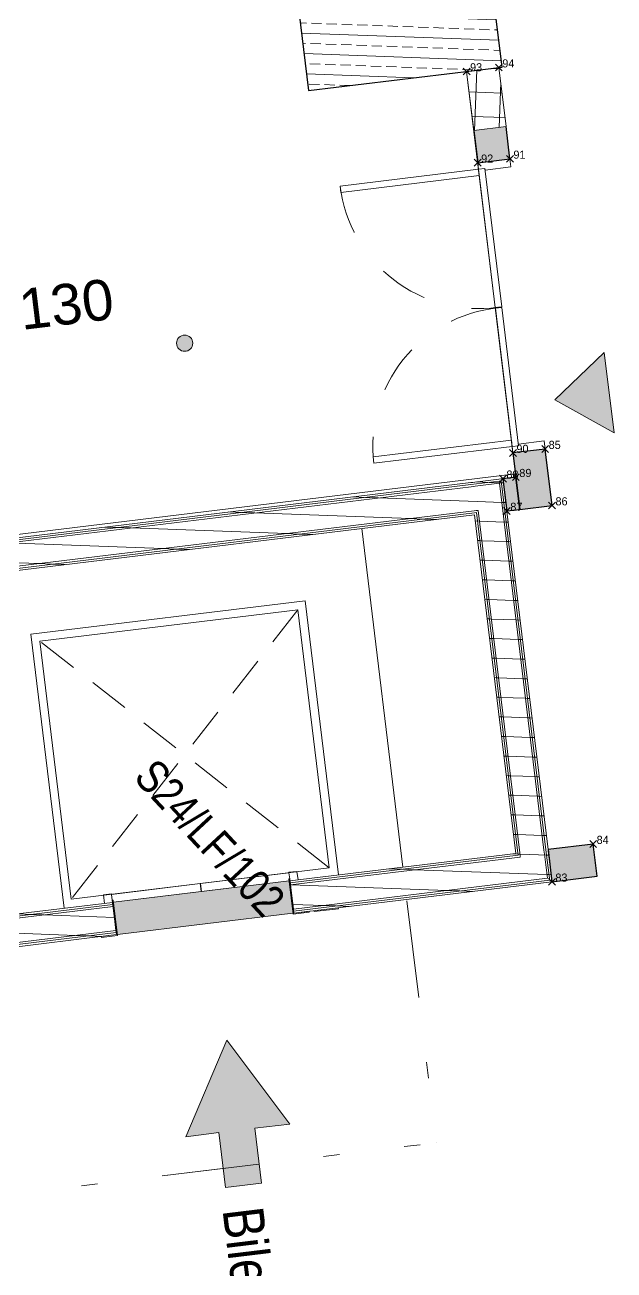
# Model space of a CAD drawing. Header units: metres. Extents: x 400403 to 400526, y 4543947 to 4544120.
# Drawn here: x 400467.67 to 400471.3, y 4544059.91 to 4544067.58 of the extents above; entities that cross this region are included whole.
import ezdxf

# ---------------------------------------------------------------- set-up
doc = ezdxf.new("R2010")
doc.units = ezdxf.units.M
for name, pattern in [('Dash', [0.6, 0.3, -0.3]), ('Dash dot dot', [1.7999999999999998, 0.6, -0.4, 0, -0.4, 0, -0.4]), ('Overhead', [0.4, 0.25, -0.15])]:
    doc.linetypes.add(name, pattern=pattern)
for name, color, linetype, lineweight in [('A-----NOP', 7, 'Continuous', 5), ('A_ELEVATION_2', 7, 'Continuous', 18), ('A_HATCH', 7, 'Continuous', 18), ('A_SECTION_LINE', 7, 'Continuous', 5), ('A_TEXT_40', 7, 'Continuous', 5), ('A_WALL', 7, 'Continuous', 15), ('G-PLANOTM', 7, 'Continuous', 13)]:
    doc.layers.add(name, color=color, linetype=linetype, lineweight=lineweight)
for name, color, linetype, lineweight, true_color in [('A-----NPP', 7, 'Continuous', 15, 0x00a000), ('A_DOOR', 5, 'Continuous', 13, 0x0000ff), ('A_RC', 7, 'Continuous', 15, 0x007f00)]:
    doc.layers.add(name, color=color, linetype=linetype, lineweight=lineweight, true_color=true_color)
doc.styles.add('Arial Narrow_1', font='Arial Narrow.ttf', dxfattribs={"height": 0.2})
doc.styles.add('Arial Narrow_2', font='Arial Narrow.ttf', dxfattribs={"height": 0.2499999999999999})
doc.styles.add('Arial_1', font='Arial.ttf', dxfattribs={"height": 0.2499999999999998})
pattern_1 = [(45, (0, 0), (-0.08485281374238571, 0.08485281374238571), [])]

# ---------------------------------------------------------------- blocks, each defined once
blk = doc.blocks.new('Lift Assembly - S24_LF_102-3671501-PERON KAT _1_10 _-3_21_ KOTU TUĞLA DUVAR PLANI - 1_2')
at = {"layer": 'G-PLANOTM', "lineweight": 5}
for p, q in [((-1.075000000000012, 0.1060000000009839), (-0.9250000000000118, 0.1060000000009834)), ((-1.075000000000012, 0.1060000000009839), (-1.075000000000012, 0.1000000000009602)), ((-0.9250000000000118, 0.1060000000009834), (-0.9250000000000118, 0.1000000000009597)), ((-0.7940000000000101, 0.1060000000009895), (-0.8940000000000047, 0.1060000000009895)), ((-0.8940000000000047, 0.1060000000009895), (-0.8940000000000047, 0.1000000000009648)), ((-0.8940000000000047, 0.1000000000009648), (-0.8000000000000174, 0.1000000000009562)), ((-0.8000000000000174, 0.1000000000009562), (-0.8000000000000087, -0.1129999999990171)), ((-0.7940000000000101, -0.1129999999990127), (-0.7940000000000101, 0.1060000000009895)), ((0.3939999999999971, 0.1060000000009808), (0.2940000000000025, 0.1060000000009808)), ((0.2940000000000025, 0.1060000000009808), (0.2939999999999852, -0.1129999999990214)), ((0.2999999999999838, -0.1129999999990214), (0.2999999999999838, 0.1000000000009562)), ((0.2999999999999838, 0.1000000000009562), (0.3939999999999971, 0.1000000000009605)), ((0.3939999999999971, 0.1000000000009605), (0.3939999999999971, 0.1060000000009808)), ((-1.100000000000006, -0.0999999999999992), (-1.100000000000006, -1.8)), ((0.5500000000000083, -0.1499999999999982), (-1.050000000000005, -0.1499999999999982)), ((-1.050000000000006, -0.1499999999999982), (-1.050000000000006, -1.749999999999977)), ((-0.8500000000000064, -0.0999999999999992), (-0.8500000000000064, -0.1530000000000002)), ((-0.8000000000000064, -0.1530000000000002), (-0.8500000000000064, -0.1530000000000002)), ((-0.8000000000000064, -0.15), (-0.8000000000000064, -0.1129999999990129)), ((-0.8000000000000087, -0.1129999999990171), (-0.7940000000000101, -0.1129999999990127)), ((-0.8000000000000064, -0.15), (-0.2510000000000064, -0.15)), ((-0.8000000000000064, -0.1499999999999982), (-0.8000000000000064, -0.1530000000000002)), ((-0.2510000000000064, -0.09999999999999967), (-0.7940000000000085, -0.09999999999999967)), ((-0.2510000000000064, -0.15), (-0.2510000000000064, -0.09999999999999967)), ((-0.2490000000000062, -0.15), (-0.2490000000000062, -0.1)), ((0.2939999999999748, -0.1), (-0.2490000000000064, -0.1)), ((-0.2490000000000064, -0.15), (0.2999999999999937, -0.15)), ((0.2939999999999852, -0.1129999999990214), (0.2999999999999838, -0.1129999999990214)), ((0.2999999999999936, -0.15), (0.2999999999999936, -0.1129999999990131)), ((0.2999999999999937, -0.1499999999999982), (0.2999999999999937, -0.1530000000000001)), ((0.2999999999999937, -0.1530000000000001), (0.3499999999999936, -0.1530000000000001)), ((0.3499999999999936, -0.0999999999999992), (0.3499999999999936, -0.1530000000000001)), ((0.5500000000000083, -1.749999999999977), (0.5500000000000083, -0.1499999999999981)), ((0.5999999999999935, -1.8), (0.5999999999999935, -0.0999999999999992)), ((-1.050000000000006, -1.749999999999977), (0.5500000000000081, -1.749999999999977)), ((-1.100000000000006, -1.8), (0.5999999999999935, -1.8))]:
    blk.add_line(p, q, dxfattribs=at)
at = {"layer": 'G-PLANOTM', "color": 8, "linetype": 'Overhead', "lineweight": 5, "true_color": 0x808080}
for p, q in [((-1.050000000000006, -1.749999999999977), (0.5500000000000081, -0.1499999999999981)), ((-1.050000000000006, -0.1499999999999982), (0.5500000000000081, -1.749999999999977))]:
    blk.add_line(p, q, dxfattribs=at)
blk = doc.blocks.new('_DOUBLE SWINGING_no handle - INT HOLLOW METAL-5821826-PERON KAT _1_10 _-3_21_ KOTU TUĞLA DUVAR PLANI - 1_2')
at = {"layer": 'A_DOOR', "color": 176, "true_color": 0x00007f}
for p, q in [((-0.859999999999987, 0.9580000000009812), (-0.819999999999987, 0.9580000000009812)), ((0.8599999999999539, 0.9580000000009822), (0.819999999999954, 0.9580000000009822))]:
    blk.add_line(p, q, dxfattribs=at)
at = {"layer": 'A_DOOR', "color": 7}
for p, q in [((-0.8599999999999883, 0.1000000000009811), (-0.859999999999987, 0.9580000000009812)), ((-0.8199999999999869, 0.9580000000009812), (-0.8199999999999882, 0.1000000000009811)), ((0.8199999999999541, 0.9580000000009822), (0.8199999999999554, 0.100000000000982)), ((0.8599999999999552, 0.1000000000009821), (0.8599999999999539, 0.9580000000009822)), ((-0.8599999999999883, 0.1000000000009811), (-0.8199999999999883, 0.1000000000009811)), ((-0.002000000000008208, 0.1000000000009787), (-0.8600000000000045, 0.1000000000009787)), ((-0.8600000000000045, 0.1000000000009787), (-0.8600000000000045, 0.06000000000097962)), ((-0.002000000000008243, 0.06000000000097962), (-0.002000000000008208, 0.1000000000009787)), ((0.8599999999999719, 0.1000000000009787), (0.001999999999991695, 0.1000000000009787)), ((0.001999999999991757, 0.1000000000009787), (0.001999999999991695, 0.06000000000097962)), ((0.8599999999999552, 0.1000000000009821), (0.8199999999999553, 0.1000000000009821)), ((0.8599999999999719, 0.06000000000097962), (0.8599999999999719, 0.1000000000009787)), ((-0.8600000000000045, 0.06000000000097962), (-0.002000000000008208, 0.06000000000097962)), ((0.001999999999991695, 0.06000000000097962), (0.8599999999999719, 0.06000000000097962))]:
    blk.add_line(p, q, dxfattribs=at)
at = {"layer": 'A_DOOR', "color": 49, "lineweight": 15, "true_color": 0x464646}
for p, q in [((-0.8600000000000148, 0.1000000000009672), (-0.9000000000000113, 0.1000000000009672)), ((-0.9000000000000113, 0.1000000000009672), (-0.900000000000011, -0.09999999999903522)), ((-0.8600000000000148, 0.06000000000096519), (-0.8600000000000148, 0.1000000000009672)), ((0.8999999999999909, 0.1000000000009672), (0.8599999999999943, 0.1000000000009672)), ((0.8599999999999943, 0.1000000000009672), (0.8599999999999943, 0.06000000000096519)), ((0.8999999999999909, -0.09999999999903522), (0.8999999999999909, 0.1000000000009672)), ((-0.850000000000013, 0.06000000000096519), (-0.8600000000000148, 0.06000000000096519)), ((-0.850000000000013, -0.09999999999903522), (-0.850000000000013, 0.06000000000096519)), ((0.8599999999999943, 0.06000000000096519), (0.8499999999999927, 0.06000000000096519)), ((0.8499999999999927, 0.06000000000096519), (0.8499999999999927, -0.09999999999903522)), ((-0.900000000000011, -0.09999999999903522), (-0.850000000000013, -0.09999999999903522)), ((0.8499999999999927, -0.09999999999903522), (0.8999999999999909, -0.09999999999903522))]:
    blk.add_line(p, q, dxfattribs=at)
at = {"layer": 'A_DOOR', "color": 7, "linetype": 'Dash', "lineweight": 5}
for centre, radius, start, end in [((-0.859999999999988, 0.1000000000009811), 0.8580000000000008, 358.9999999999992, 89.99999999999997), ((0.8599999999999551, 0.1000000000009821), 0.8579999999999997, 90.00000000000001, 181.0000000000005)]:
    blk.add_arc(centre, radius, start, end, dxfattribs=at)
blk = doc.blocks.new('M09-PRT-S24-ZZ-M3-ARC-01_rvt-1-PERON KAT _1_10 _-3_21_ KOTU TUĞLA DUVAR PLANI - 1_2')
at = {"layer": 'A_HATCH', "lineweight": 5, "true_color": 0x787878}
h = blk.add_hatch(dxfattribs=at)
h.set_pattern_fill('FP_2', color=8, style=0, pattern_type=2)
h.set_pattern_definition([(45, (0, 0), (-0.1060660171779821, 0.1060660171779821), []), (135, (0, 0), (-0.1060660171779821, -0.1060660171779821), [])])
h.paths.add_polyline_path([(67.5478616245468, 36.49026576899802), (67.66541867500528, 36.65206916787302), (67.36910513580816, 36.86735355572353), (67.25154808534964, 36.70555015684854)], flags=0)
h = blk.add_hatch(dxfattribs=at)
h.set_pattern_fill('FP_3', color=8, style=0, pattern_type=2)
h.set_pattern_definition(pattern_1)
h.paths.add_polyline_path([(71.01824034592715, 33.65356693844625), (71.10640756945791, 33.77491989759995), (69.24569735639466, 35.1268049996843), (69.15752956855079, 35.00545245052806), (71.00812763349735, 33.66091425409998)], flags=0)
h = blk.add_hatch(dxfattribs=at)
h.set_pattern_fill('FP_3', color=8, style=0, pattern_type=2)
h.set_pattern_definition(pattern_1)
h.paths.add_polyline_path([(64.91163769317406, 28.90628839447859), (69.27888211770704, 34.91728466268419), (69.15752956855079, 35.00545245052806), (64.79028514401782, 28.99445618232246), (64.81952902825012, 28.97320925674362)], flags=0)
h = blk.add_hatch(dxfattribs=at)
h.set_pattern_fill('FP_3', color=8, style=0, pattern_type=2)
h.set_pattern_definition(pattern_1)
h.paths.add_polyline_path([(66.7723764228609, 27.5543825738544), (67.77453033947604, 28.93374259494311), (67.65317738032364, 29.02190981847293), (66.65102387370334, 27.64255036169923), (66.70021154309265, 27.60681342803442)], flags=0)
h.paths.add_polyline_path([(68.42108997869467, 29.82366429539404), (69.65544683244521, 31.52262736642715), (69.5340938732928, 31.61079458995696), (68.29973701954225, 29.91183151892385)], flags=0)
h.paths.add_polyline_path([(70.30200647166384, 32.41254906687809), (71.22776011861548, 33.68675210975513), (71.10640756945791, 33.77491989759995), (70.18065351251144, 32.50071629040792)], flags=0)
at = {"layer": 'A_RC', "lineweight": 5, "true_color": 0xff8000}
for points in [[(67.7096650234218, 36.37270871853955), (67.8272220738803, 36.53451211741454), (67.66541867500531, 36.65206916787302), (67.54786162454681, 36.49026576899804)], [(69.44899270665927, 35.10888941960887), (69.56654975711777, 35.27069281848386), (69.28339380908653, 35.47641765678623), (69.16583675862805, 35.31461425791123)], [(69.40196996171761, 35.04416800539248), (69.44899278190101, 35.10888936494246), (69.28718938302603, 35.22644641540096), (69.24016656284263, 35.16172505585097), (69.33506446800243, 35.09277769193375)], [(71.26268749584851, 33.69229080434361), (71.42726631310414, 33.91881632809476), (71.26546236756761, 34.0363726261345), (71.10088355031198, 33.80984710238334), (71.21384957871476, 33.72777328113475)]]:
    blk.add_hatch(color=30, dxfattribs=at).paths.add_polyline_path(points, flags=0)
at = {"layer": 'A_WALL', "true_color": 0x787878}
h = blk.add_hatch(dxfattribs=at)
h.set_pattern_fill('FP_3', color=8, style=0, pattern_type=2)
h.set_pattern_definition(pattern_1)
h.paths.add_polyline_path([(64.6846573280906, 28.87033823639019), (69.24293195961863, 35.14426502776764), (69.23281924718896, 35.1516123434213), (64.67454461566092, 28.87768555204384)], flags=0)
h = blk.add_hatch(dxfattribs=at)
h.set_pattern_fill('FP_3', color=8, style=0, pattern_type=2)
h.set_pattern_definition(pattern_1)
h.paths.add_polyline_path([(64.70211735617394, 28.87310363316622), (69.24569735639466, 35.1268049996843), (69.23558464396497, 35.13415231533796), (64.69200464374427, 28.88045094881987)], flags=0)
h = blk.add_hatch(dxfattribs=at)
h.set_pattern_fill('FP_3', color=8, style=0, pattern_type=2)
h.set_pattern_definition(pattern_1)
h.paths.add_polyline_path([(71.24522009967284, 33.68951754069753), (71.25256736830039, 33.69963028729368), (69.2401665628426, 35.16172505585099), (69.23281924718896, 35.1516123434213), (71.23510738724303, 33.69686485635126)], flags=0)
h = blk.add_hatch(dxfattribs=at)
h.set_pattern_fill('FP_3', color=8, style=0, pattern_type=2)
h.set_pattern_definition(pattern_1)
h.paths.add_polyline_path([(71.22776011861548, 33.68675210975513), (71.23510738724305, 33.69686485635127), (69.24293195961863, 35.14426502776764), (69.23558464396496, 35.13415231533796), (71.21384957871476, 33.69685870858053)], flags=0)
h = blk.add_hatch(dxfattribs=at)
h.set_pattern_fill('FP_3', color=8, style=0, pattern_type=2)
h.set_pattern_definition(pattern_1)
h.paths.add_polyline_path([(64.9290977212574, 28.90905379125462), (69.28164751448307, 34.89982463460085), (69.27153480205338, 34.9071719502545), (64.91898500882772, 28.91640110690827)], flags=0)
h = blk.add_hatch(dxfattribs=at)
h.set_pattern_fill('FP_3', color=8, style=0, pattern_type=2)
h.set_pattern_definition(pattern_1)
h.paths.add_polyline_path([(64.94655774934074, 28.91181918803066), (69.28441291125911, 34.88236460651751), (69.27430019882941, 34.88971192217117), (64.93644503691105, 28.91916650368431)], flags=0)
h = blk.add_hatch(dxfattribs=at)
h.set_pattern_fill('FP_3', color=8, style=0, pattern_type=2)
h.set_pattern_definition(pattern_1)
h.paths.add_polyline_path([(71.00078036486978, 33.65080150750383), (71.00812763349735, 33.66091425409998), (69.27888211770704, 34.9172846626842), (69.27153480205338, 34.9071719502545), (70.99066765244, 33.65814882315757)], flags=0)
h = blk.add_hatch(dxfattribs=at)
h.set_pattern_fill('FP_3', color=8, style=0, pattern_type=2)
h.set_pattern_definition(pattern_1)
h.paths.add_polyline_path([(70.98332038381243, 33.64803607656143), (70.99066765244, 33.65814882315757), (69.28164751448307, 34.89982463460085), (69.27430019882941, 34.88971192217117), (69.70930356684072, 34.57366347548539)], flags=0)
h = blk.add_hatch(dxfattribs=at)
h.set_pattern_fill('FP_3', color=8, style=0, pattern_type=2)
h.set_pattern_definition(pattern_1)
h.paths.add_polyline_path([(66.65560569852867, 27.67012317054524), (67.6430646337276, 29.0292570871004), (67.63295188713157, 29.03660435572789), (66.64549298609889, 27.67747048619899)], flags=0)
h.paths.add_polyline_path([(68.28962427294623, 29.91917878755135), (69.52398112669677, 31.61814185858445), (69.51386838010075, 31.62548912721193), (68.2795115263502, 29.92652605617883)], flags=0)
h.paths.add_polyline_path([(70.1705407659154, 32.5080635590354), (71.00078036486978, 33.65080150750383), (70.99066765244, 33.65814882315757), (70.16042801931937, 32.51541082766288)], flags=0)
h = blk.add_hatch(dxfattribs=at)
h.set_pattern_fill('FP_3', color=8, style=0, pattern_type=2)
h.set_pattern_definition(pattern_1)
h.paths.add_polyline_path([(66.65837114233089, 27.65266310829536), (67.65317738032364, 29.02190981847293), (67.6430646337276, 29.0292570871004), (66.64825842990112, 27.6600104239491)], flags=0)
h.paths.add_polyline_path([(68.29973701954225, 29.91183151892385), (69.5340938732928, 31.61079458995696), (69.52398112669677, 31.61814185858445), (68.28962427294623, 29.91917878755135)], flags=0)
h.paths.add_polyline_path([(70.18065351251144, 32.50071629040792), (71.01824034592715, 33.65356693844625), (71.00812763349735, 33.66091425409999), (70.1705407659154, 32.5080635590354)], flags=0)
h = blk.add_hatch(dxfattribs=at)
h.set_pattern_fill('FP_3', color=8, style=0, pattern_type=2)
h.set_pattern_definition(pattern_1)
h.paths.add_polyline_path([(66.69432191175991, 27.42568229904696), (67.78464308607208, 28.92639532631562), (67.77453033947604, 28.93374259494311), (66.68420919933013, 27.43302961470068)], flags=0)
h.paths.add_polyline_path([(68.43120272529069, 29.81631702676656), (69.66555957904121, 31.51528009779966), (69.65544683244521, 31.52262736642715), (68.42108997869467, 29.82366429539404)], flags=0)
h.paths.add_polyline_path([(70.31211921825988, 32.40520179825062), (71.24522009967284, 33.68951754069754), (71.23510738724305, 33.69686485635128), (70.30200647166384, 32.41254906687809)], flags=0)
h = blk.add_hatch(dxfattribs=at)
h.set_pattern_fill('FP_3', color=8, style=0, pattern_type=2)
h.set_pattern_definition(pattern_1)
h.paths.add_polyline_path([(66.69708735556215, 27.40822223679709), (67.7947558326681, 28.91904805768814), (67.78464308607208, 28.92639532631562), (66.68697464313236, 27.4155695524508)], flags=0)
h.paths.add_polyline_path([(68.44131547188674, 29.80896975813906), (69.67567232563727, 31.50793282917219), (69.66555957904121, 31.51528009779966), (68.43120272529069, 29.81631702676656)], flags=0)
h.paths.add_polyline_path([(70.3222319648559, 32.39785452962314), (71.26268008073019, 33.69228297163994), (71.25256736830039, 33.69963028729368), (70.31211921825988, 32.40520179825062)], flags=0)
at = {"layer": 'A_WALL', "lineweight": 5, "true_color": 0xc0c0c0}
blk.add_hatch(color=9, dxfattribs=at).paths.add_polyline_path([(69.67919901457846, 31.51278694753829), (70.31870527591471, 32.39300041125703), (70.15690133037818, 32.51055670929679), (69.51739506904194, 31.63034324557805), (69.6757674540765, 31.51528009779967)], flags=0)
at = {"layer": 'A_ELEVATION_2', "lineweight": 20}
for p, q in [((67.3691051358081, 36.8673535557235), (67.2515480853496, 36.70555015684852)), ((67.66541867500523, 36.65206916787299), (67.3691051358081, 36.8673535557235)), ((67.2515480853496, 36.70555015684852), (67.54786162454674, 36.49026576899799))]:
    blk.add_line(p, q, dxfattribs=at)
at = {"layer": 'A_ELEVATION_2', "lineweight": 13}
blk.add_line((67.54786162454674, 36.49026576899799), (67.66541867500523, 36.65206916787299), dxfattribs=at)
at = {"layer": 'A_ELEVATION_2', "color": 8, "lineweight": 13, "true_color": 0x808080}
for p, q in [((69.13272222481375, 34.99257434132232), (69.23558464396491, 35.13415231533794)), ((69.15752956855073, 35.00545245052803), (69.2456973563946, 35.12680499968428)), ((69.23558464396491, 35.13415231533794), (69.24293195961857, 35.14426502776762)), ((69.24293195961857, 35.14426502776762), (71.09352941322582, 33.79972727550354)), ((69.2456973563946, 35.12680499968427), (71.08618214459827, 33.78961452890739)), ((64.79486706289539, 29.02202892283548), (69.13272222481375, 34.99257434132232)), ((64.80497977532508, 29.01468160718182), (69.14283493724342, 34.98522702566867)), ((69.14283493724342, 34.98522702566867), (69.15752956855073, 35.00545245052803)), ((64.92633232448132, 28.92651381933794), (69.26418748639968, 34.89705923782479)), ((64.93644503691101, 28.91916650368429), (69.27430019882937, 34.88971192217114)), ((69.26418748639968, 34.8970592378248), (69.27153480205332, 34.90717195025449)), ((69.27153480205332, 34.90717195025449), (69.27888211770698, 34.91728466268417)), ((69.27430019882937, 34.88971192217114), (69.28164751448301, 34.89982463460083)), ((69.27888211770698, 34.91728466268417), (70.99801492106751, 33.66826156975369)), ((69.28164751448301, 34.89982463460083), (70.99066765243994, 33.65814882315755)), ((71.08618214459827, 33.7896145289074), (71.10640756945786, 33.77491989759993)), ((71.09352941322584, 33.79972727550354), (71.23510738724298, 33.69686485635125)), ((71.10640756945786, 33.77491989759993), (71.22776011861541, 33.68675210975511)), ((71.22776011861541, 33.6867521097551), (70.30200647166379, 32.41254906687807)), ((71.24522009967278, 33.68951754069752), (70.31211921825981, 32.40520179825059)), ((70.99066765243994, 33.65814882315755), (71.00078036486973, 33.65080150750381)), ((70.9980149210675, 33.66826156975369), (71.0081276334973, 33.66091425409995)), ((71.0081276334973, 33.66091425409995), (71.0182403459271, 33.65356693844622)), ((71.23510738724298, 33.69686485635125), (71.24522009967278, 33.68951754069751)), ((71.00078036486973, 33.65080150750381), (70.17054076591535, 32.50806355903537)), ((71.0182403459271, 33.65356693844621), (70.18065351251138, 32.50071629040789)), ((69.52398112669671, 31.61814185858443), (68.28962427294617, 29.91917878755132)), ((69.53409387329275, 31.61079458995694), (68.2997370195422, 29.91183151892383)), ((69.65544683244514, 31.52262736642713), (68.42108997869461, 29.82366429539402)), ((69.66555957904117, 31.51528009779964), (68.43120272529063, 29.81631702676653))]:
    blk.add_line(p, q, dxfattribs=at)
at = {"layer": 'A_ELEVATION_2', "color": 8, "lineweight": 5, "true_color": 0x808080}
for p, q in [((69.22547193153524, 35.14149963099158), (69.13730414369137, 35.02014708183535)), ((69.23281924718889, 35.15161234342128), (69.22547193153524, 35.14149963099158)), ((69.24016656284255, 35.16172505585097), (69.23281924718889, 35.15161234342128)), ((71.10087668185339, 33.80984002209969), (69.24016656284255, 35.16172505585097)), ((69.12260951238406, 34.99992165697598), (64.7847543504657, 29.02937623848913)), ((69.1299568280377, 35.01003436940566), (69.12260951238406, 34.99992165697598)), ((69.13730414369137, 35.02014708183535), (69.1299568280377, 35.01003436940566)), ((64.94655774934068, 28.91181918803063), (69.28441291125904, 34.88236460651748)), ((69.28441291125904, 34.88236460651748), (70.98332038381237, 33.6480360765614)), ((71.1109893942832, 33.80249270644595), (71.10087668185339, 33.80984002209969)), ((71.121102106713, 33.79514539079221), (71.1109893942832, 33.80249270644595)), ((71.24245465587053, 33.70697760294739), (71.121102106713, 33.79514539079221)), ((70.32223196485585, 32.39785452962311), (71.26268008073014, 33.69228297163992)), ((71.25256736830033, 33.69963028729366), (71.24245465587053, 33.70697760294739)), ((71.26268008073014, 33.69228297163992), (71.25256736830033, 33.69963028729366)), ((70.98332038381237, 33.64803607656141), (70.16042801931931, 32.51541082766285)), ((70.16042801931931, 32.51541082766285), (70.17054076591533, 32.50806355903537)), ((70.17054076591533, 32.50806355903537), (70.18065351251138, 32.50071629040789)), ((70.30200647166379, 32.41254906687808), (70.31211921825981, 32.40520179825059)), ((70.31211921825981, 32.40520179825059), (70.32223196485585, 32.39785452962311)), ((69.51386838010069, 31.62548912721191), (68.27951152635015, 29.9265260561788)), ((69.52398112669671, 31.61814185858443), (69.51386838010069, 31.62548912721191)), ((69.53409387329275, 31.61079458995694), (69.52398112669671, 31.61814185858443)), ((69.66555957904117, 31.51528009779965), (69.65544683244514, 31.52262736642713)), ((69.67567232563721, 31.50793282917216), (69.66555957904117, 31.51528009779965)), ((68.44131547188668, 29.80896975813905), (69.67567232563721, 31.50793282917216))]:
    blk.add_line(p, q, dxfattribs=at)
at = {"layer": 'A_RC'}
for p, q in [((69.16583675862799, 35.3146142579112), (67.25148930592272, 36.70546909568034)), ((67.06188497132867, 32.1976036879302), (69.27100904313846, 35.23820212044686)), ((68.87296323465448, 34.31605271045525), (70.57187334066896, 33.08172226717762))]:
    blk.add_line(p, q, dxfattribs=at)
at = {"layer": 'A_RC', "color": 7}
blk.add_line((67.66541867500526, 36.65206916787301), (67.54786162454675, 36.49026576899802), dxfattribs=at)
at = {"layer": 'A_RC', "color": 7, "lineweight": 25}
for p, q in [((67.82722207388024, 36.53451211741451), (67.66541867500526, 36.65206916787301)), ((67.70966502342175, 36.37270871853952), (67.82722207388024, 36.53451211741451)), ((67.54786162454675, 36.49026576899802), (67.70966502342175, 36.37270871853952)), ((69.28339380908649, 35.4764176567862), (69.16583675862799, 35.31461425791122)), ((69.56654975711771, 35.27069281848383), (69.28339380908649, 35.4764176567862)), ((69.16583675862799, 35.31461425791122), (69.44899270665923, 35.10888941960884)), ((69.44899270665923, 35.10888941960884), (69.56654975711771, 35.27069281848383)), ((69.28718938302598, 35.22644641540094), (69.24016656284257, 35.16172505585094)), ((69.44899278190096, 35.10888936494244), (69.28718938302598, 35.22644641540094)), ((69.24016656284257, 35.16172505585094), (69.40196996171755, 35.04416800539244)), ((69.40196996171755, 35.04416800539244), (69.44899278190096, 35.10888936494244)), ((71.26546236756755, 34.03637262613447), (71.10088355031192, 33.80984710238332)), ((71.4272663131041, 33.91881632809473), (71.26546236756755, 34.03637262613447)), ((71.26268749584845, 33.69229080434358), (71.4272663131041, 33.91881632809473)), ((71.10088355031192, 33.80984710238332), (71.26268749584845, 33.69229080434358))]:
    blk.add_line(p, q, dxfattribs=at)
at = {"layer": 'A_WALL'}
for p, q in [((69.51739506904188, 31.63034324557803), (70.15690133037812, 32.51055670929675)), ((70.31870527591465, 32.39300041125701), (69.6791990145784, 31.51278694753826))]:
    blk.add_line(p, q, dxfattribs=at)
at = {"layer": 'A_WALL', "color": 8, "lineweight": 5, "true_color": 0x808080}
for p, q in [((70.18065351251138, 32.50071629040789), (70.30200647166379, 32.41254906687808)), ((69.65544683244514, 31.52262736642713), (69.53409387329275, 31.61079458995694))]:
    blk.add_line(p, q, dxfattribs=at)
at = {"lineweight": 15}
for name, p, rotation in [('_DOUBLE SWINGING_no handle - INT HOLLOW METAL-5821826-PERON KAT _1_10 _-3_21_ KOTU TUĞLA DUVAR PLANI - 1_2', (68.4965588435884, 35.92460369091378), 143.9999999999994), ('Lift Assembly - S24_LF_102-3671501-PERON KAT _1_10 _-3_21_ KOTU TUĞLA DUVAR PLANI - 1_2', (69.77110479992858, 31.80941689649683), 234.0002664365888)]:
    blk.add_blockref(name, p, dxfattribs=dict(at, rotation=rotation))
blk = doc.blocks.new('M09-PRT-S24-ZZ-M3-STR-01_rvt-1-PERON KAT _1_10 _-3_21_ KOTU TUĞLA DUVAR PLANI - 1_2')
at = {"layer": 'A_RC', "lineweight": 5, "true_color": 0x787878}
h = blk.add_hatch(dxfattribs=at)
h.set_pattern_fill('FP_1', color=8, style=0, pattern_type=2)
h.set_pattern_definition([(45, (0, 0), (-0.08838834764831845, 0.08838834764831845), []), (45, (0.08800000000000001, 0), (-0.08838834764831845, 0.08838834764831845), [0.063, -0.031])])
h.paths.add_polyline_path([(66.67545975937207, 35.91263244120131), (67.38080206212304, 36.88345283445125), (66.08637487112313, 37.82390923811922), (65.38103256837215, 36.85308884486929)], flags=0)
at = {"layer": 'A_RC', "color": 7, "lineweight": 25}
for p, q in [((67.380802062123, 36.88345283445121), (66.08637487112307, 37.82390923811918)), ((66.67545975937202, 35.91263244120128), (67.380802062123, 36.88345283445121)), ((65.3810325683721, 36.85308884486925), (66.67545975937202, 35.91263244120128))]:
    blk.add_line(p, q, dxfattribs=at)
blk = doc.blocks.new('Elevation - Filled Arrow-693709-PERON KAT _1_10 _-3_21_ KOTU TUĞLA DUVAR PLANI - 1_2')
at = {"layer": 'A_SECTION_LINE'}
blk.add_hatch(color=256, dxfattribs=at).paths.add_polyline_path([(6.591881948714948e-07, 0.005843741991433941), (0.002531957843382645, 0.002468698742516678), (-0.002450179215144995, 0.002468698742516693)], flags=0)
for p, q in [((6.591881948721558e-07, 0.005843741991433941), (-0.002450179215144995, 0.002468698742516693)), ((0.002531957843382645, 0.002468698742516679), (6.591881948714948e-07, 0.005843741991433941)), ((-0.002450179215144993, 0.002468698742516694), (0.002531957843382645, 0.002468698742516678))]:
    blk.add_line(p, q, dxfattribs=at)
blk = doc.blocks.new('D_GEN_DIRECTION ARROW3 - D_GEN_DIRECTION ARROW-2-892963-PERON KAT _1_10 _-3_21_ KOTU TUĞLA DUVAR PLANI - 1_2')
at = {"layer": 'A-----NOP'}
blk.add_hatch(color=256, dxfattribs=at).paths.add_polyline_path([(-0.0009851533391976904, -0.00480888360601001), (-0.006573509549258561, -0.00158244464380383), (-0.0009851533391976794, 0.001643994318402332), (-0.000985153339197683, -0.0005347904544665686), (0.002426490450741443, -0.0005347904544665797), (0.002426490450741436, -0.002757186599964341), (-0.0009851533391976868, -0.00275718659996433)], flags=0)
for p, q in [((-0.006573509549258561, -0.00158244464380383), (-0.0009851533391976777, 0.001643994318402334)), ((-0.000985153339197681, 0.001643994318402332), (-0.006573509549258561, -0.00158244464380383)), ((-0.0009851533391976794, 0.001643994318402333), (-0.000985153339197683, -0.0005347904544665683)), ((-0.000985153339197683, -0.0005347904544665686), (-0.0009851533391976794, 0.001643994318402332)), ((-0.000985153339197683, -0.0005347904544665684), (0.002426490450741443, -0.0005347904544665794)), ((0.002426490450741443, -0.0005347904544665797), (-0.000985153339197683, -0.0005347904544665686)), ((0.002426490450741443, -0.0005347904544665794), (0.002426490450741436, -0.002757186599964341)), ((0.002426490450741436, -0.002757186599964341), (0.002426490450741443, -0.0005347904544665797)), ((-0.006573509549258561, -0.001582444643803829), (-0.0009851533391976894, -0.00480888360601001)), ((-0.006573509549258561, -0.001582444643803829), (-0.0009851533391976904, -0.00480888360601001)), ((-0.0009851533391976868, -0.00275718659996433), (-0.0009851533391976904, -0.00480888360601001)), ((0.002426490450741436, -0.002757186599964341), (-0.0009851533391976868, -0.00275718659996433)), ((-0.0009851533391976904, -0.00480888360601001), (-0.0009851533391976868, -0.00275718659996433)), ((-0.0009851533391976868, -0.00275718659996433), (0.002426490450741436, -0.002757186599964341))]:
    blk.add_line(p, q, dxfattribs=at)
blk = doc.blocks.new('*U825')
at = {"color": 0, "linetype": 'ByBlock', "lineweight": -2, "transparency": 16777216}
for p, q in [((-0.7071067811865476, -0.7071067811865476), (0.7071067811865476, 0.7071067811865476)), ((-0.7071067811865476, 0.7071067811865476), (0.7071067811865476, -0.7071067811865476))]:
    blk.add_line(p, q, dxfattribs=at)
blk = doc.blocks.new('*U1072', base_point=(400470.9177544955, 4544062.300814176))
at = {"color": 1, "linetype": 'ByBlock', "insert": (400470.938967699, 4544062.300814176), "char_height": 0.05, "attachment_point": 7}
blk.add_mtext('83', dxfattribs=at)
blk = doc.blocks.new('*U1073', base_point=(400470.9177544955, 4544062.300814176))
at = {"color": 61, "linetype": 'ByBlock', "lineweight": -2}
blk.add_blockref('*U1072', (400470.9177544955, 4544062.300814176), dxfattribs=at)
blk = doc.blocks.new('*U1074', base_point=(400470.9177544955, 4544062.300814176))
at = {"color": 61, "linetype": 'ByBlock', "lineweight": -2}
blk.add_blockref('*U1073', (400470.9177544955, 4544062.300814176), dxfattribs=at)
at = {"color": 60, "linetype": 'ByBlock', "lineweight": -2, "xscale": 0.03, "yscale": 0.03, "zscale": 0.03, "rotation": 8.537736462515939e-07}
blk.add_blockref('*U825', (400470.9177544955, 4544062.300814176), dxfattribs=at)
blk = doc.blocks.new('*U1075', base_point=(400471.171600846, 4544062.533111465))
at = {"color": 1, "linetype": 'ByBlock', "insert": (400471.1928140495, 4544062.533111465), "char_height": 0.05, "attachment_point": 7}
blk.add_mtext('84', dxfattribs=at)
blk = doc.blocks.new('*U1076', base_point=(400471.171600846, 4544062.533111465))
at = {"color": 61, "linetype": 'ByBlock', "lineweight": -2}
blk.add_blockref('*U1075', (400471.171600846, 4544062.533111465), dxfattribs=at)
blk = doc.blocks.new('*U1077', base_point=(400471.171600846, 4544062.533111465))
at = {"color": 61, "linetype": 'ByBlock', "lineweight": -2}
blk.add_blockref('*U1076', (400471.171600846, 4544062.533111465), dxfattribs=at)
at = {"color": 60, "linetype": 'ByBlock', "lineweight": -2, "xscale": 0.03, "yscale": 0.03, "zscale": 0.03, "rotation": 8.537736462515939e-07}
blk.add_blockref('*U825', (400471.171600846, 4544062.533111465), dxfattribs=at)
blk = doc.blocks.new('*U1078', base_point=(400470.8762416526, 4544064.965206942))
at = {"color": 1, "linetype": 'ByBlock', "insert": (400470.897454856, 4544064.965206942), "char_height": 0.05, "attachment_point": 7}
blk.add_mtext('85', dxfattribs=at)
blk = doc.blocks.new('*U1079', base_point=(400470.8762416526, 4544064.965206942))
at = {"color": 61, "linetype": 'ByBlock', "lineweight": -2}
blk.add_blockref('*U1078', (400470.8762416526, 4544064.965206942), dxfattribs=at)
blk = doc.blocks.new('*U1080', base_point=(400470.8762416526, 4544064.965206942))
at = {"color": 61, "linetype": 'ByBlock', "lineweight": -2}
blk.add_blockref('*U1079', (400470.8762416526, 4544064.965206942), dxfattribs=at)
at = {"color": 60, "linetype": 'ByBlock', "lineweight": -2, "xscale": 0.03, "yscale": 0.03, "zscale": 0.03, "rotation": 8.537736462515939e-07}
blk.add_blockref('*U825', (400470.8762416526, 4544064.965206942), dxfattribs=at)
blk = doc.blocks.new('*U1081', base_point=(400470.9184350516, 4544064.617759511))
at = {"color": 1, "linetype": 'ByBlock', "insert": (400470.9396482551, 4544064.617759511), "char_height": 0.05, "attachment_point": 7}
blk.add_mtext('86', dxfattribs=at)
blk = doc.blocks.new('*U1082', base_point=(400470.9184350516, 4544064.617759511))
at = {"color": 61, "linetype": 'ByBlock', "lineweight": -2}
blk.add_blockref('*U1081', (400470.9184350516, 4544064.617759511), dxfattribs=at)
blk = doc.blocks.new('*U1083', base_point=(400470.9184350516, 4544064.617759511))
at = {"color": 60, "linetype": 'ByBlock', "lineweight": -2, "xscale": 0.03, "yscale": 0.03, "zscale": 0.03, "rotation": 8.537736462515939e-07}
blk.add_blockref('*U825', (400470.9184350516, 4544064.617759511), dxfattribs=at)
at = {"color": 61, "linetype": 'ByBlock', "lineweight": -2}
blk.add_blockref('*U1082', (400470.9184350516, 4544064.617759511), dxfattribs=at)
blk = doc.blocks.new('*U1084', base_point=(400470.6404771071, 4544064.584004792))
at = {"color": 1, "linetype": 'ByBlock', "insert": (400470.6616903106, 4544064.584004792), "char_height": 0.05, "attachment_point": 7}
blk.add_mtext('87', dxfattribs=at)
blk = doc.blocks.new('*U1085', base_point=(400470.6404771071, 4544064.584004792))
at = {"color": 61, "linetype": 'ByBlock', "lineweight": -2}
blk.add_blockref('*U1084', (400470.6404771071, 4544064.584004792), dxfattribs=at)
blk = doc.blocks.new('*U1086', base_point=(400470.6404771071, 4544064.584004792))
at = {"color": 61, "linetype": 'ByBlock', "lineweight": -2}
blk.add_blockref('*U1085', (400470.6404771071, 4544064.584004792), dxfattribs=at)
at = {"color": 60, "linetype": 'ByBlock', "lineweight": -2, "xscale": 0.03, "yscale": 0.03, "zscale": 0.03, "rotation": 8.537736462515939e-07}
blk.add_blockref('*U825', (400470.6404771071, 4544064.584004792), dxfattribs=at)
blk = doc.blocks.new('*U1087', base_point=(400470.6163666075, 4544064.782546089))
at = {"color": 1, "linetype": 'ByBlock', "insert": (400470.6375798109, 4544064.782546089), "char_height": 0.05, "attachment_point": 7}
blk.add_mtext('88', dxfattribs=at)
blk = doc.blocks.new('*U1088', base_point=(400470.6163666075, 4544064.782546089))
at = {"color": 61, "linetype": 'ByBlock', "lineweight": -2}
blk.add_blockref('*U1087', (400470.6163666075, 4544064.782546089), dxfattribs=at)
blk = doc.blocks.new('*U1089', base_point=(400470.6163666075, 4544064.782546089))
at = {"color": 60, "linetype": 'ByBlock', "lineweight": -2, "xscale": 0.03, "yscale": 0.03, "zscale": 0.03, "rotation": 8.537736462515939e-07}
blk.add_blockref('*U825', (400470.6163666075, 4544064.782546089), dxfattribs=at)
at = {"color": 61, "linetype": 'ByBlock', "lineweight": -2}
blk.add_blockref('*U1088', (400470.6163666075, 4544064.782546089), dxfattribs=at)
blk = doc.blocks.new('*U1090', base_point=(400470.6957831602, 4544064.792190294))
at = {"color": 1, "linetype": 'ByBlock', "insert": (400470.7169963636, 4544064.792190294), "char_height": 0.05, "attachment_point": 7}
blk.add_mtext('89', dxfattribs=at)
blk = doc.blocks.new('*U1091', base_point=(400470.6957831602, 4544064.792190294))
at = {"color": 61, "linetype": 'ByBlock', "lineweight": -2}
blk.add_blockref('*U1090', (400470.6957831602, 4544064.792190294), dxfattribs=at)
blk = doc.blocks.new('*U1092', base_point=(400470.6957831602, 4544064.792190294))
at = {"color": 60, "linetype": 'ByBlock', "lineweight": -2, "xscale": 0.03, "yscale": 0.03, "zscale": 0.03, "rotation": 8.537736462515939e-07}
blk.add_blockref('*U825', (400470.6957831602, 4544064.792190294), dxfattribs=at)
at = {"color": 61, "linetype": 'ByBlock', "lineweight": -2}
blk.add_blockref('*U1091', (400470.6957831602, 4544064.792190294), dxfattribs=at)
blk = doc.blocks.new('*U1093', base_point=(400470.6777996629, 4544064.941108499))
at = {"color": 1, "linetype": 'ByBlock', "insert": (400470.6990128664, 4544064.941108499), "char_height": 0.05, "attachment_point": 7}
blk.add_mtext('90', dxfattribs=at)
blk = doc.blocks.new('*U1094', base_point=(400470.6777996629, 4544064.941108499))
at = {"color": 61, "linetype": 'ByBlock', "lineweight": -2}
blk.add_blockref('*U1093', (400470.6777996629, 4544064.941108499), dxfattribs=at)
blk = doc.blocks.new('*U1095', base_point=(400470.6777996629, 4544064.941108499))
at = {"color": 60, "linetype": 'ByBlock', "lineweight": -2, "xscale": 0.03, "yscale": 0.03, "zscale": 0.03, "rotation": 8.537736462515939e-07}
blk.add_blockref('*U825', (400470.6777996629, 4544064.941108499), dxfattribs=at)
at = {"color": 61, "linetype": 'ByBlock', "lineweight": -2}
blk.add_blockref('*U1094', (400470.6777996629, 4544064.941108499), dxfattribs=at)
blk = doc.blocks.new('*U1096', base_point=(400470.6593464281, 4544066.752091513))
at = {"color": 1, "linetype": 'ByBlock', "insert": (400470.6805596316, 4544066.752091513), "char_height": 0.05, "attachment_point": 7}
blk.add_mtext('91', dxfattribs=at)
blk = doc.blocks.new('*U1097', base_point=(400470.6593464281, 4544066.752091513))
at = {"color": 61, "linetype": 'ByBlock', "lineweight": -2}
blk.add_blockref('*U1096', (400470.6593464281, 4544066.752091513), dxfattribs=at)
blk = doc.blocks.new('*U1098', base_point=(400470.6593464281, 4544066.752091513))
at = {"color": 60, "linetype": 'ByBlock', "lineweight": -2, "xscale": 0.03, "yscale": 0.03, "zscale": 0.03, "rotation": 8.537736462515939e-07}
blk.add_blockref('*U825', (400470.6593464281, 4544066.752091513), dxfattribs=at)
at = {"color": 61, "linetype": 'ByBlock', "lineweight": -2}
blk.add_blockref('*U1097', (400470.6593464281, 4544066.752091513), dxfattribs=at)
blk = doc.blocks.new('*U1099', base_point=(400470.4607056398, 4544066.727968928))
at = {"color": 1, "linetype": 'ByBlock', "insert": (400470.4819188432, 4544066.727968928), "char_height": 0.05, "attachment_point": 7}
blk.add_mtext('92', dxfattribs=at)
blk = doc.blocks.new('*U1100', base_point=(400470.4607056398, 4544066.727968928))
at = {"color": 61, "linetype": 'ByBlock', "lineweight": -2}
blk.add_blockref('*U1099', (400470.4607056398, 4544066.727968928), dxfattribs=at)
blk = doc.blocks.new('*U1101', base_point=(400470.4607056398, 4544066.727968928))
at = {"color": 61, "linetype": 'ByBlock', "lineweight": -2}
blk.add_blockref('*U1100', (400470.4607056398, 4544066.727968928), dxfattribs=at)
at = {"color": 60, "linetype": 'ByBlock', "lineweight": -2, "xscale": 0.03, "yscale": 0.03, "zscale": 0.03, "rotation": 8.537736462515939e-07}
blk.add_blockref('*U825', (400470.4607056398, 4544066.727968928), dxfattribs=at)
blk = doc.blocks.new('*U1102', base_point=(400470.3925404981, 4544067.290114884))
at = {"color": 1, "linetype": 'ByBlock', "insert": (400470.4137537015, 4544067.290114884), "char_height": 0.05, "attachment_point": 7}
blk.add_mtext('93', dxfattribs=at)
blk = doc.blocks.new('*U1103', base_point=(400470.3925404981, 4544067.290114884))
at = {"color": 61, "linetype": 'ByBlock', "lineweight": -2}
blk.add_blockref('*U1102', (400470.3925404981, 4544067.290114884), dxfattribs=at)
blk = doc.blocks.new('*U1104', base_point=(400470.3925404981, 4544067.290114884))
at = {"color": 60, "linetype": 'ByBlock', "lineweight": -2, "xscale": 0.03, "yscale": 0.03, "zscale": 0.03, "rotation": 8.537736462515939e-07}
blk.add_blockref('*U825', (400470.3925404981, 4544067.290114884), dxfattribs=at)
at = {"color": 61, "linetype": 'ByBlock', "lineweight": -2}
blk.add_blockref('*U1103', (400470.3925404981, 4544067.290114884), dxfattribs=at)
blk = doc.blocks.new('*U1105', base_point=(400470.5910818984, 4544067.314225305))
at = {"color": 1, "linetype": 'ByBlock', "insert": (400470.6122951018, 4544067.314225305), "char_height": 0.05, "attachment_point": 7}
blk.add_mtext('94', dxfattribs=at)
blk = doc.blocks.new('*U1106', base_point=(400470.5910818984, 4544067.314225305))
at = {"color": 61, "linetype": 'ByBlock', "lineweight": -2}
blk.add_blockref('*U1105', (400470.5910818984, 4544067.314225305), dxfattribs=at)
blk = doc.blocks.new('*U1107', base_point=(400470.5910818984, 4544067.314225305))
at = {"color": 60, "linetype": 'ByBlock', "lineweight": -2, "xscale": 0.03, "yscale": 0.03, "zscale": 0.03, "rotation": 8.537736462515939e-07}
blk.add_blockref('*U825', (400470.5910818984, 4544067.314225305), dxfattribs=at)
at = {"color": 61, "linetype": 'ByBlock', "lineweight": -2}
blk.add_blockref('*U1106', (400470.5910818984, 4544067.314225305), dxfattribs=at)

msp = doc.modelspace()

# ---------------------------------------------------------------- hatches: boundary and pattern name
at = {"layer": 'A_TEXT_40'}
h = msp.add_hatch(color=256, dxfattribs=at)
edge = h.paths.add_edge_path(flags=0)
edge.add_arc((400468.6570855734, 4544065.617031269), 0.0499999999995485, -47.07600604230347, 312.9239939576965)

# ---------------------------------------------------------------- linework, layer by layer
at = {"layer": 'A-----NPP', "color": 7, "linetype": 'Dash dot dot', "lineweight": 5}
for p, q in [((400470.0253968095, 4544062.183378913), (400470.2062256621, 4544060.694318496)), ((400464.5477695205, 4544060.007165629), (400470.2062256621, 4544060.694318496)), ((400464.5477695205, 4544060.007165629), (400468.9073308972, 4544060.536583022))]:
    msp.add_line(p, q, dxfattribs=at)
at = {"layer": 'A_TEXT_40'}
msp.add_circle((400468.6570855734, 4544065.617031269), 0.0499999999995485, dxfattribs=at)

# ---------------------------------------------------------------- block references
at = {"lineweight": 5, "rotation": 312.9239939576965}
for name in ['M09-PRT-S24-ZZ-M3-ARC-01_rvt-1-PERON KAT _1_10 _-3_21_ KOTU TUĞLA DUVAR PLANI - 1_2', 'M09-PRT-S24-ZZ-M3-STR-01_rvt-1-PERON KAT _1_10 _-3_21_ KOTU TUĞLA DUVAR PLANI - 1_2']:
    msp.add_blockref(name, (400397.7144573492, 4544091.538091335), dxfattribs=at)
for name, p in [('*U1104', (400470.3925404981, 4544067.290114884)), ('*U1107', (400470.5910818984, 4544067.314225305)), ('*U1101', (400470.4607056398, 4544066.727968928)), ('*U1098', (400470.6593464281, 4544066.752091513)), ('*U1080', (400470.8762416526, 4544064.965206942)), ('*U1095', (400470.6777996629, 4544064.941108499)), ('*U1089', (400470.6163666075, 4544064.782546089)), ('*U1092', (400470.6957831602, 4544064.792190294)), ('*U1086', (400470.6404771071, 4544064.584004792)), ('*U1083', (400470.9184350516, 4544064.617759511)), ('*U1077', (400471.171600846, 4544062.533111465)), ('*U1074', (400470.9177544955, 4544062.300814176))]:
    msp.add_blockref(name, p)
at = {"layer": 'A-----NOP', "xscale": 99.9999999991027, "yscale": 99.9999999991027, "zscale": 99.9999999991027, "rotation": 276.9239939576971}
msp.add_blockref('D_GEN_DIRECTION ARROW3 - D_GEN_DIRECTION ARROW-2-892963-PERON KAT _1_10 _-3_21_ KOTU TUĞLA DUVAR PLANI - 1_2', (400469.1539128638, 4544060.691690898), dxfattribs=at)
at = {"layer": 'A_SECTION_LINE', "xscale": 99.99999999910264, "yscale": 99.99999999910264, "zscale": 99.99999999910264, "rotation": 96.92399395769421}
msp.add_blockref('Elevation - Filled Arrow-693709-PERON KAT _1_10 _-3_21_ KOTU TUĞLA DUVAR PLANI - 1_2', (400471.51586218, 4544065.338362953), dxfattribs=at)

# ---------------------------------------------------------------- texts
at = {"layer": 'A-----NOP', "insert": (400469.1379417545, 4544060.310995674), "char_height": 0.2499999999977567, "width": 1.298733749988346, "attachment_point": 1, "rotation": 276.9239939576972, "style": 'Arial Narrow_2'}
msp.add_mtext('Bilet Hol', dxfattribs=at)
at = {"layer": 'A_SECTION_LINE', "insert": (400467.2773838575, 4544065.90428028), "char_height": 0.2499999999977565, "width": 1.122362499989928, "attachment_point": 1, "rotation": 6.923993957694083, "style": 'Arial_1'}
msp.add_mtext('D 130', dxfattribs=at)
at = {"layer": 'G-PLANOTM', "lineweight": 5, "insert": (400468.4829378687, 4544063.073408236), "char_height": 0.1999999999982052, "width": 1.491138749986619, "attachment_point": 1, "rotation": 312.92399395769655, "style": 'Arial Narrow_1'}
msp.add_mtext('S24/LF/102', dxfattribs=at)

doc.saveas('drawing.dxf')
